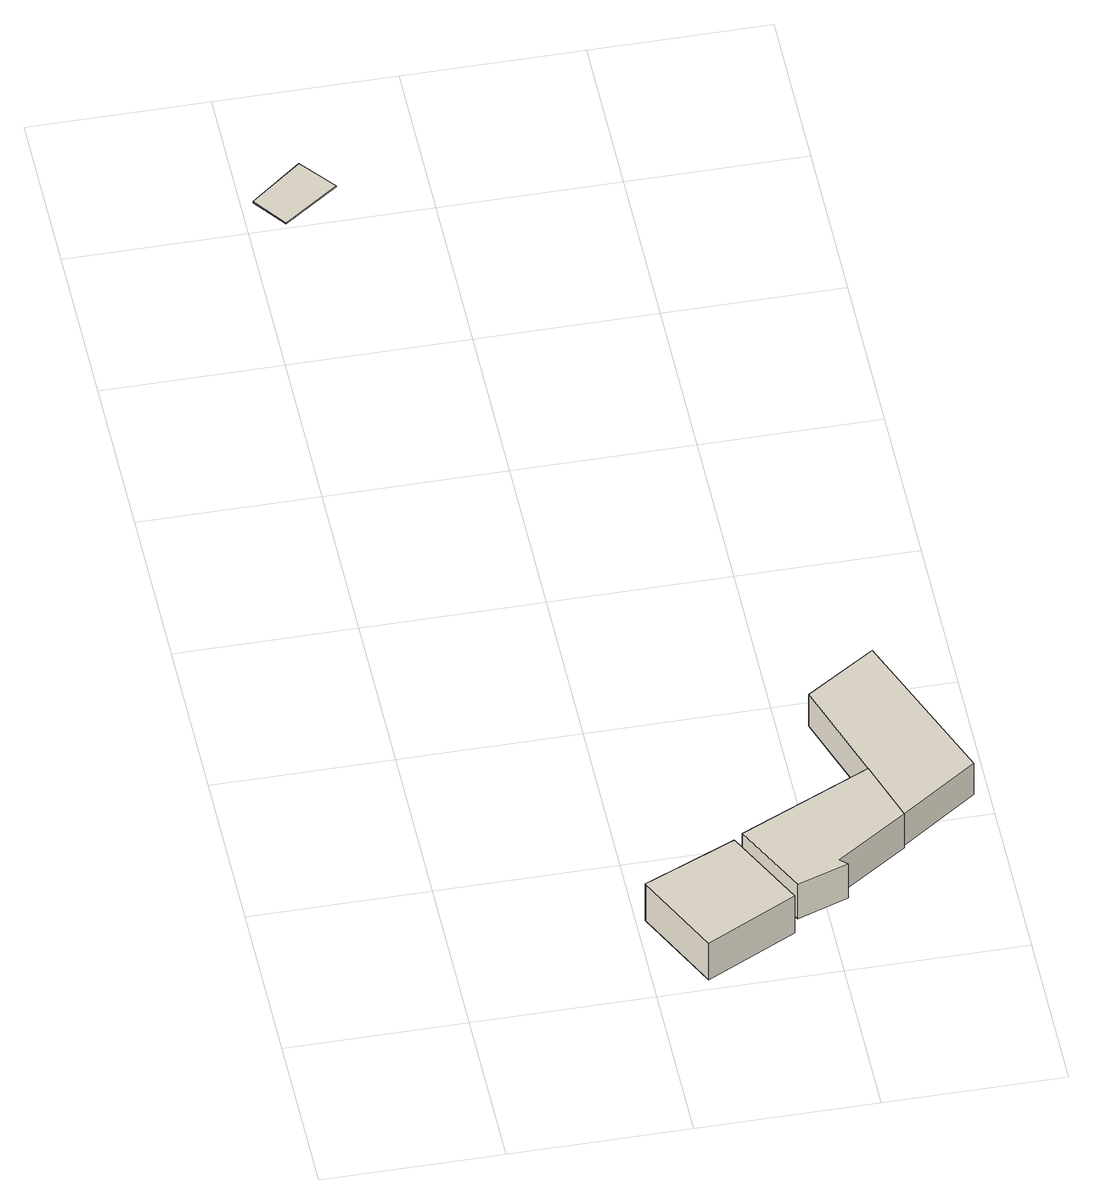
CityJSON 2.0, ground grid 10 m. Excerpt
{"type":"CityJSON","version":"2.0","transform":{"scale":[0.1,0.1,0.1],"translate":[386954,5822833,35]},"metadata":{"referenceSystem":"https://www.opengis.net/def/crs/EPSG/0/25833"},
"CityObjects":{
"building1":{"type":"Building","attributes":{"Gemeindeschluessel":"11000001","BezugspunktDach":"2200","function":"31001_2120","measuredHeight":2.72,"storeysAboveGround":1},"address":[{"country":"Germany","locality":"Berlin","thoroughfareNumber":"3 (2)","thoroughfareName":"Dohnagestell"}],"geometry":[{"type":"Solid","lod":"1","boundaries":[[[[0,1,2,3]],[[4,5,6,7]],[[4,7,3,2]],[[5,4,2,1]],[[6,5,1,0]],[[7,6,0,3]]]]}]},
"building2":{"type":"Building","attributes":{"Gemeindeschluessel":"11000001","BezugspunktDach":"2200","function":"31001_2612","measuredHeight":0.159,"storeysAboveGround":1},"address":[{"country":"Germany","locality":"Berlin","thoroughfareNumber":"3 (3)","thoroughfareName":"Dohnagestell"}],"geometry":[{"type":"Solid","lod":"1","boundaries":[[[[8,9,10,11]],[[12,13,14,15]],[[12,15,11,10]],[[13,12,10,9]],[[14,13,9,8]],[[15,14,8,11]]]]}]},
"building3":{"type":"Building","attributes":{"Gemeindeschluessel":"11000001","BezugspunktDach":"2200","function":"31001_2143","measuredHeight":2.43,"storeysAboveGround":1},"address":[{"country":"Germany","locality":"Berlin","thoroughfareNumber":"3 (1)","thoroughfareName":"Dohnagestell"}],"geometry":[{"type":"Solid","lod":"1","boundaries":[[[[16,17,18,19,20,21]],[[22,23,24,25,26,27]],[[22,27,21,20]],[[23,22,20,19]],[[24,23,19,18]],[[25,24,18,17]],[[26,25,17,16]],[[27,26,16,21]]]]}]},
"building4":{"type":"Building","attributes":{"Gemeindeschluessel":"11000001","BezugspunktDach":"2200","function":"31001_2020","measuredHeight":2.31,"storeysAboveGround":1},"address":[{"country":"Germany","locality":"Berlin","thoroughfareNumber":"3 (4)","thoroughfareName":"Dohnagestell"}],"geometry":[{"type":"Solid","lod":"1","boundaries":[[[[20,19,28,29,30]],[[31,32,33,34,35]],[[31,35,30,29]],[[32,31,29,28]],[[33,32,28,19]],[[34,33,19,20]],[[35,34,20,30]]]]}]}
},
"vertices":[
[129,7,33],[180,33,33],[157,80,33],[105,57,33],[157,80,6],[180,33,6],[129,7,6],[105,57,6],
[20,599,11],[51,621,11],[35,641,11],[6,618,11],[35,641,10],[51,621,10],[20,599,10],[6,618,10],
[183,41,33],[212,51,33],[208,55,33],[248,82,33],[236,119,33],[162,84,33],[236,119,8],[248,82,8],[208,55,8],[212,51,8],[183,41,8],[162,84,8],
[291,112,33],[255,205,33],[216,179,33],[255,205,10],[291,112,10],[248,82,10],[236,119,10],[216,179,10]
]}
